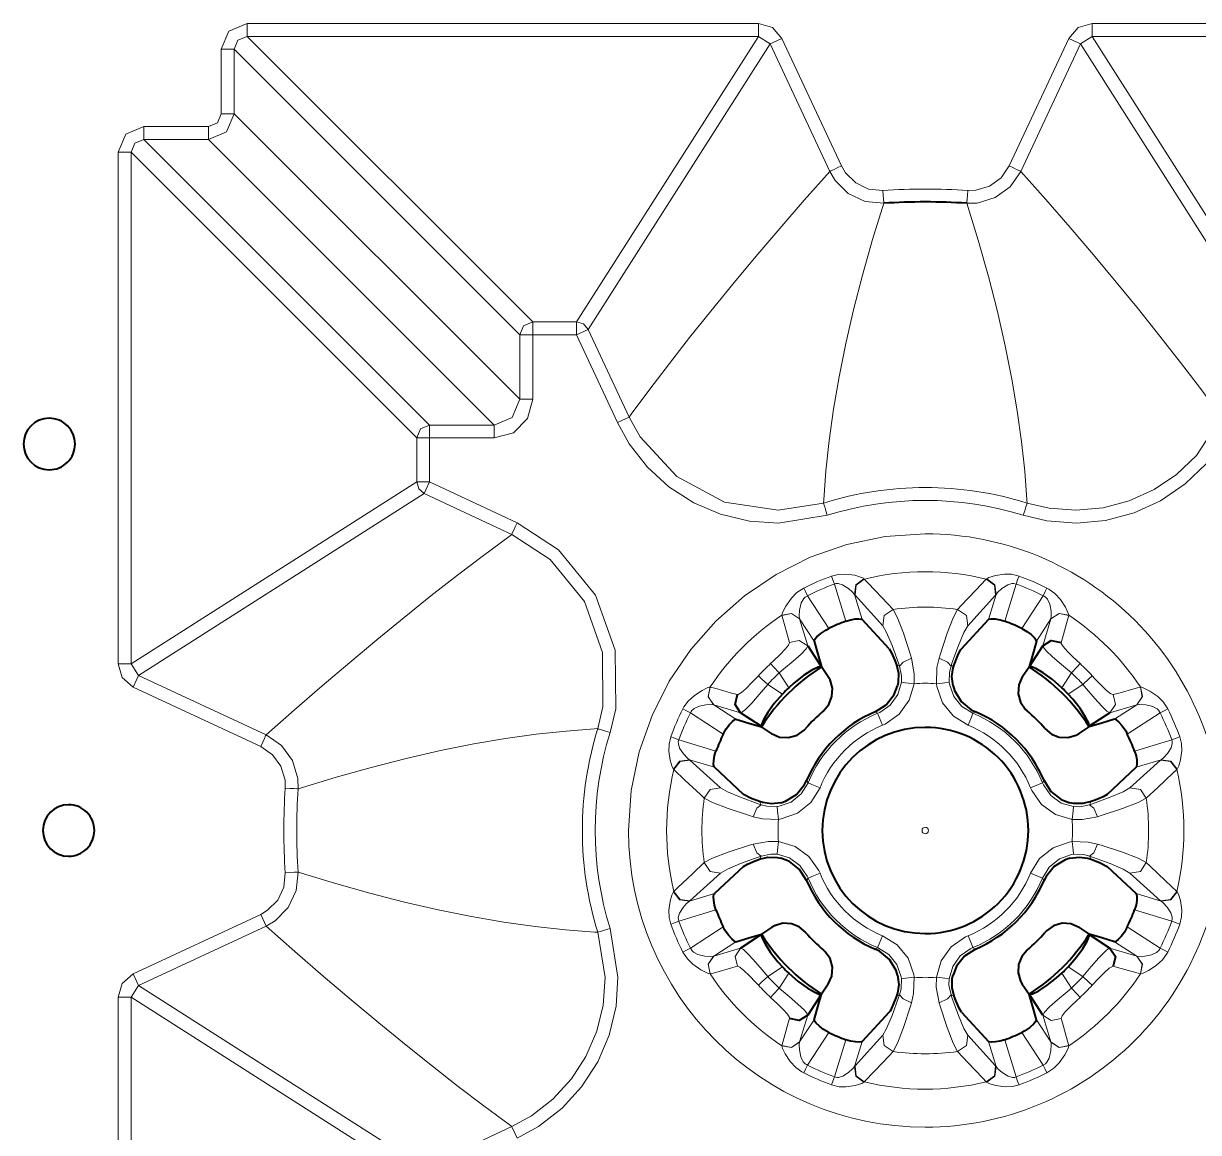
# Model space of a CAD drawing. Header units: millimetres. Extents: x 0 to 2941, y -405 to 1422.
# Drawn here: x 979.1 to 1070.3, y 1179.7 to 1265.8 of the extents above; entities that cross this region are included whole.
import ezdxf

# ---------------------------------------------------------------- set-up
doc = ezdxf.new("R2010")
doc.units = ezdxf.units.MM
doc.layers.add('FINE', color=9, linetype='Continuous')
doc.layers.add('OUTLINE', color=7, linetype='Continuous')

msp = doc.modelspace()

# ---------------------------------------------------------------- linework, layer by layer
at = {"layer": 'FINE', "lineweight": 9}
for p, q in [((1036.125, 1265.835), (996.418, 1265.835)), ((1101.715, 1265.835), (1062.008, 1265.835)), ((1018.59, 1242.665), (996.418, 1264.837)), ((996.418, 1264.837), (1036.125, 1264.837)), ((1022.905, 1242.089), (1037.03, 1264.26)), ((1036.125, 1264.837), (1037.03, 1264.26)), ((1037.03, 1264.26), (1041.648, 1254.357)), ((1042.553, 1254.779), (1037.935, 1264.682)), ((1056.485, 1254.357), (1061.103, 1264.26)), ((1061.103, 1264.26), (1062.008, 1264.837)), ((1062.008, 1264.837), (1101.715, 1264.837)), ((994.422, 1263.838), (994.422, 1258.833)), ((995.42, 1263.838), (1017.592, 1241.667)), ((995.42, 1258.833), (995.42, 1263.838)), ((1017.592, 1236.661), (995.42, 1258.833)), ((993.423, 1257.835), (988.418, 1257.835)), ((1010.59, 1234.665), (988.418, 1256.837)), ((988.418, 1256.837), (993.423, 1256.837)), ((993.423, 1256.837), (1015.595, 1234.665)), ((986.422, 1255.839), (986.422, 1216.131)), ((987.42, 1255.839), (1009.592, 1233.667)), ((987.42, 1216.131), (987.42, 1255.839)), ((1018.59, 1242.665), (1022, 1242.665)), ((1017.592, 1236.661), (1017.592, 1241.667)), ((1018.59, 1241.667), (1018.59, 1236.661)), ((1022.905, 1242.089), (1026.078, 1235.285)), ((1026.078, 1235.285), (1026.235, 1235.5)), ((1010.59, 1234.665), (1015.595, 1234.665)), ((1009.592, 1230.257), (1009.592, 1233.667)), ((1015.595, 1233.667), (1010.59, 1233.667)), ((1016.972, 1226.179), (1010.168, 1229.352)), ((1041.178, 1228.859), (1041.163, 1228.611)), ((1056.97, 1228.611), (1056.955, 1228.859)), ((1016.757, 1226.021), (1016.972, 1226.179)), ((1044.295, 1222.736), (1044.33, 1222.704)), ((1053.803, 1222.704), (1053.838, 1222.736)), ((1056.114, 1222.323), (1055.232, 1219.438)), ((1039.928, 1221.416), (1041.58, 1218.873)), ((1043.573, 1221.501), (1044.165, 1219.566)), ((1043.61, 1221.456), (1043.573, 1221.501)), ((1045.76, 1219.08), (1043.61, 1221.456)), ((1053.969, 1219.566), (1054.56, 1221.501)), ((1040.434, 1217.886), (1039.314, 1219.611)), ((1039.314, 1219.611), (1039.936, 1217.524)), ((1058.819, 1219.611), (1057.699, 1217.886)), ((1058.197, 1217.524), (1058.819, 1219.611)), ((1058.819, 1219.611), (1058.823, 1219.621)), ((987.996, 1215.227), (987.42, 1216.131)), ((997.9, 1210.609), (987.996, 1215.227)), ((1033.385, 1210.678), (1030.841, 1212.329)), ((1032.646, 1212.943), (1034.371, 1211.823)), ((1067.293, 1212.329), (1064.749, 1210.678)), ((1023.647, 1211.094), (1023.397, 1211.079)), ((1065.314, 1209.356), (1068.199, 1210.238)), ((1032.691, 1208.093), (1030.756, 1208.684)), ((1067.377, 1208.684), (1065.442, 1208.093)), ((1068.612, 1207.962), (1068.58, 1207.927)), ((1033.177, 1199.884), (1030.801, 1197.734)), ((1067.332, 1197.734), (1064.956, 1199.884)), ((1029.521, 1198.419), (1029.553, 1198.454)), ((1030.756, 1197.697), (1032.691, 1198.288)), ((1030.801, 1197.734), (1030.756, 1197.697)), ((1065.442, 1198.288), (1067.377, 1197.697)), ((1067.377, 1197.697), (1067.332, 1197.734)), ((1068.58, 1198.454), (1068.612, 1198.419)), ((997.478, 1196.677), (987.575, 1192.059)), ((1068.199, 1196.143), (1065.314, 1197.025)), ((987.996, 1191.154), (997.9, 1195.772)), ((1023.397, 1195.301), (1023.647, 1195.287)), ((1030.841, 1194.051), (1033.385, 1195.703)), ((1063.4, 1194.06), (1065.487, 1193.438)), ((1065.487, 1193.438), (1063.763, 1194.558)), ((1032.371, 1192.054), (1032.359, 1192.052)), ((986.422, 1190.249), (986.422, 1150.542)), ((987.42, 1190.249), (987.996, 1191.154)), ((987.42, 1190.249), (1009.592, 1176.124)), ((987.42, 1150.542), (987.42, 1190.249)), ((1010.168, 1177.029), (987.996, 1191.154)), ((1039.936, 1188.857), (1039.314, 1186.77)), ((1039.314, 1186.77), (1040.434, 1188.494)), ((1042.019, 1184.058), (1042.902, 1186.943)), ((1044.165, 1186.815), (1043.573, 1184.88)), ((1043.61, 1184.925), (1045.76, 1187.301)), ((1052.373, 1187.301), (1054.523, 1184.925)), ((1054.56, 1184.88), (1053.969, 1186.815)), ((1058.205, 1184.964), (1056.553, 1187.508)), ((1037.928, 1186.483), (1037.93, 1186.495)), ((1060.203, 1186.495), (1060.205, 1186.483)), ((1043.573, 1184.88), (1043.61, 1184.925)), ((1054.523, 1184.925), (1054.56, 1184.88)), ((1044.33, 1183.677), (1044.295, 1183.645)), ((1053.838, 1183.645), (1053.803, 1183.677)), ((1016.972, 1180.202), (1016.757, 1180.359)), ((1010.168, 1177.029), (1016.972, 1180.202))]:
    msp.add_line(p, q, dxfattribs=at)
for points in [[(996.418, 1265.835), (995.006, 1265.251), (994.422, 1263.838)], [(996.418, 1264.837), (996.418, 1265.149), (996.418, 1265.835)], [(1036.125, 1264.837), (1036.125, 1265.149), (1036.125, 1265.835)], [(1037.935, 1264.682), (1037.198, 1265.523), (1036.125, 1265.835)], [(1062.008, 1265.835), (1060.935, 1265.523), (1060.198, 1264.682)], [(1062.008, 1264.837), (1062.008, 1265.149), (1062.008, 1265.835)], [(995.42, 1263.838), (995.711, 1264.546), (996.418, 1264.837)], [(1036.125, 1264.837), (1022, 1242.665), (1022.536, 1242.508), (1022.905, 1242.089)], [(1037.03, 1264.26), (1037.313, 1264.392), (1037.935, 1264.682)], [(1060.198, 1264.682), (1055.58, 1254.779), (1054.947, 1253.863), (1054.047, 1253.209), (1052.98, 1252.89), (1052.357, 1252.872)], [(1061.103, 1264.26), (1060.82, 1264.392), (1060.198, 1264.682)], [(1061.103, 1264.26), (1075.228, 1242.089), (1075.597, 1242.508), (1076.133, 1242.665), (1062.008, 1264.837)], [(995.42, 1263.838), (995.108, 1263.838), (994.422, 1263.838)], [(993.423, 1256.837), (994.834, 1257.423), (995.42, 1258.833)], [(994.422, 1258.833), (994.129, 1258.128), (993.423, 1257.835)], [(995.42, 1258.833), (995.108, 1258.833), (994.422, 1258.833)], [(988.418, 1257.835), (987.006, 1257.251), (986.422, 1255.839)], [(988.418, 1256.837), (988.418, 1257.149), (988.418, 1257.835)], [(993.423, 1256.837), (993.423, 1257.149), (993.423, 1257.835)], [(987.42, 1255.839), (987.711, 1256.546), (988.418, 1256.837)], [(987.42, 1255.839), (987.108, 1255.839), (986.422, 1255.839)], [(1041.648, 1254.357), (1039.676, 1252.124), (1037.766, 1249.923), (1035.917, 1247.751), (1034.131, 1245.61), (1032.407, 1243.499), (1030.774, 1241.455), (1029.201, 1239.441), (1027.689, 1237.455), (1026.235, 1235.5)], [(1041.648, 1254.357), (1041.732, 1254.395), (1041.931, 1254.488), (1042.218, 1254.623), (1042.553, 1254.779)], [(1041.648, 1254.357), (1042.059, 1253.657), (1043.091, 1252.642), (1044.402, 1252.025), (1045.842, 1251.876)], [(1045.776, 1252.872), (1044.669, 1252.986), (1043.662, 1253.46), (1042.869, 1254.241), (1042.553, 1254.779)], [(1052.291, 1251.876), (1053.102, 1251.899), (1054.489, 1252.315), (1055.661, 1253.166), (1056.485, 1254.357)], [(1056.485, 1254.357), (1056.402, 1254.395), (1056.202, 1254.488), (1055.915, 1254.623), (1055.58, 1254.779)], [(1071.898, 1235.5), (1070.418, 1237.491), (1068.875, 1239.513), (1067.271, 1241.566), (1065.605, 1243.648), (1063.876, 1245.761), (1062.118, 1247.866), (1060.3, 1250.001), (1058.423, 1252.164), (1056.485, 1254.357)], [(1045.842, 1251.876), (1045.836, 1251.968), (1045.822, 1252.187), (1045.801, 1252.504), (1045.776, 1252.872)], [(1052.291, 1251.876), (1052.297, 1251.968), (1052.311, 1252.187), (1052.332, 1252.504), (1052.357, 1252.872)], [(1041.178, 1228.859), (1041.351, 1231.121), (1041.608, 1233.469), (1041.951, 1235.901), (1042.382, 1238.413), (1042.902, 1241.003), (1043.503, 1243.619), (1044.193, 1246.305), (1044.973, 1249.058), (1045.842, 1251.876)], [(1052.291, 1251.876), (1053.176, 1249.007), (1053.967, 1246.206), (1054.665, 1243.474), (1055.271, 1240.815), (1055.785, 1238.231), (1056.203, 1235.768), (1056.536, 1233.384), (1056.786, 1231.08), (1056.955, 1228.859)], [(1017.592, 1241.667), (1017.886, 1242.371), (1018.59, 1242.665)], [(1018.59, 1241.667), (1018.59, 1242.353), (1018.59, 1242.665)], [(1022, 1241.667), (1022, 1242.353), (1022, 1242.665)], [(1018.59, 1241.667), (1017.904, 1241.667), (1017.592, 1241.667)], [(1022, 1241.667), (1022.623, 1241.957), (1022.905, 1242.089)], [(1018.59, 1236.661), (1018.189, 1235.164), (1017.094, 1234.068), (1015.595, 1233.667)], [(1015.595, 1234.665), (1017.009, 1235.248), (1017.592, 1236.661)], [(1018.59, 1236.661), (1017.904, 1236.661), (1017.592, 1236.661)], [(1025.173, 1234.862), (1025.508, 1235.019), (1025.795, 1235.153), (1025.995, 1235.246), (1026.078, 1235.285)], [(1026.078, 1235.285), (1026.925, 1233.756), (1029.776, 1230.66), (1033.492, 1228.682), (1037.655, 1228.047), (1041.163, 1228.61)], [(1056.97, 1228.61), (1058.671, 1228.209), (1060.746, 1228.045), (1062.88, 1228.236), (1064.892, 1228.768), (1066.842, 1229.656), (1068.566, 1230.825), (1070.113, 1232.31), (1072.055, 1235.284)], [(1009.592, 1233.667), (1009.886, 1234.372), (1010.59, 1234.665)], [(1010.59, 1233.667), (1010.59, 1234.353), (1010.59, 1234.665)], [(1015.595, 1233.667), (1015.595, 1234.353), (1015.595, 1234.665)], [(1009.592, 1233.667), (1009.904, 1233.667), (1010.59, 1233.667)], [(1010.59, 1233.667), (1010.59, 1230.257), (1017.394, 1227.084)], [(987.996, 1215.227), (1010.168, 1229.352), (1009.749, 1229.72), (1009.592, 1230.257), (987.42, 1216.131)], [(1009.592, 1230.257), (1009.904, 1230.257), (1010.59, 1230.257)], [(1010.168, 1229.352), (1010.3, 1229.635), (1010.59, 1230.257)], [(1041.46, 1227.657), (1041.35, 1228.01), (1041.256, 1228.313), (1041.19, 1228.523), (1041.163, 1228.611)], [(1056.674, 1227.657), (1056.783, 1228.01), (1056.877, 1228.313), (1056.943, 1228.523), (1056.97, 1228.611)], [(1016.972, 1226.179), (1017.011, 1226.262), (1017.104, 1226.462), (1017.238, 1226.749), (1017.394, 1227.084)], [(1017.394, 1227.084), (1020.606, 1224.987), (1023.47, 1221.456), (1025.003, 1217.177), (1025.033, 1212.634), (1024.6, 1210.797)], [(1016.757, 1226.021), (1014.766, 1224.541), (1012.744, 1222.999), (1010.691, 1221.395), (1008.609, 1219.729), (1006.495, 1218), (1004.39, 1216.242), (1002.256, 1214.424), (1000.093, 1212.546), (997.9, 1210.609)], [(1023.647, 1211.094), (1024.048, 1212.795), (1024.02, 1217.003), (1022.601, 1220.966), (1019.948, 1224.237), (1016.972, 1226.179)], [(1041.791, 1222.943), (1042.308, 1223.074), (1042.868, 1223.1), (1043.592, 1223.001), (1044.049, 1222.866), (1044.262, 1222.764), (1044.295, 1222.736)], [(1053.838, 1222.736), (1054.003, 1222.834), (1054.512, 1222.994), (1055.225, 1223.098), (1055.766, 1223.081), (1056.342, 1222.943)], [(1042.019, 1222.323), (1041.897, 1222.654), (1041.791, 1222.943)], [(1043.573, 1221.501), (1043.4, 1221.718), (1043.098, 1221.985), (1042.641, 1222.27), (1042.307, 1222.364), (1042.121, 1222.354), (1042.019, 1222.323)], [(1043.573, 1221.501), (1043.674, 1222.262), (1044.295, 1222.736)], [(1043.61, 1221.456), (1043.706, 1222.228), (1044.33, 1222.704)], [(1051.562, 1220.346), (1051.848, 1220.651), (1052.98, 1221.845), (1053.803, 1222.704)], [(1053.803, 1222.704), (1054.427, 1222.228), (1054.523, 1221.456)], [(1054.56, 1221.501), (1054.459, 1222.262), (1053.838, 1222.736)], [(1056.114, 1222.323), (1055.935, 1222.365), (1055.792, 1222.361), (1055.467, 1222.258), (1055.016, 1221.97), (1054.679, 1221.659), (1054.56, 1221.501)], [(1056.114, 1222.323), (1056.236, 1222.654), (1056.342, 1222.943)], [(1037.928, 1219.898), (1037.987, 1220.106), (1038.24, 1220.608), (1038.678, 1221.235), (1039.092, 1221.653), (1039.631, 1222.007)], [(1039.928, 1221.416), (1039.734, 1221.298), (1039.627, 1221.188), (1039.444, 1220.854), (1039.313, 1220.301), (1039.285, 1219.83), (1039.305, 1219.638), (1039.31, 1219.621), (1039.314, 1219.611)], [(1039.928, 1221.416), (1039.769, 1221.732), (1039.631, 1222.007)], [(1054.56, 1221.501), (1054.523, 1221.456), (1052.373, 1219.08)], [(1058.205, 1221.416), (1058.364, 1221.732), (1058.502, 1222.007)], [(1058.823, 1219.621), (1058.848, 1219.838), (1058.83, 1220.222), (1058.724, 1220.752), (1058.541, 1221.142), (1058.379, 1221.315), (1058.3, 1221.369), (1058.205, 1221.416)], [(1058.502, 1222.007), (1058.661, 1221.921), (1059.112, 1221.592), (1059.552, 1221.115), (1059.942, 1220.522), (1060.143, 1220.114), (1060.204, 1219.92), (1060.205, 1219.898)], [(1037.058, 1216.147), (1037.287, 1216.36), (1037.792, 1216.844), (1038.2, 1217.265), (1038.456, 1217.584), (1038.522, 1217.778), (1038.422, 1218.133), (1038.026, 1219.546), (1037.93, 1219.886), (1037.928, 1219.898)], [(1039.31, 1219.621), (1038.679, 1220.041), (1037.928, 1219.898)], [(1039.314, 1219.611), (1038.683, 1220.032), (1037.93, 1219.886)], [(1045.76, 1219.08), (1045.881, 1219.89), (1046.571, 1220.346)], [(1046.571, 1220.346), (1046.906, 1219.707), (1047.372, 1218.497), (1047.915, 1216.835), (1047.998, 1216.563)], [(1049.931, 1214.585), (1049.972, 1215.834), (1050.136, 1216.563), (1050.218, 1216.835), (1050.762, 1218.497), (1051.227, 1219.707), (1051.562, 1220.346)], [(1051.562, 1220.346), (1052.252, 1219.89), (1052.373, 1219.08)], [(1058.819, 1219.611), (1059.45, 1220.032), (1060.203, 1219.886)], [(1058.823, 1219.621), (1059.454, 1220.041), (1060.205, 1219.898)], [(1060.205, 1219.898), (1060.203, 1219.886), (1060.104, 1219.535), (1059.708, 1218.122), (1059.611, 1217.778), (1059.615, 1217.712), (1059.765, 1217.462), (1060.092, 1217.095), (1060.548, 1216.643), (1061.075, 1216.147)], [(1047.072, 1215.942), (1046.994, 1216.168), (1046.492, 1217.547), (1046.066, 1218.552), (1045.76, 1219.08)], [(1052.373, 1219.08), (1052.067, 1218.552), (1051.641, 1217.547), (1051.139, 1216.168), (1051.062, 1215.942)], [(1039.936, 1217.524), (1039.287, 1217.948), (1038.522, 1217.778)], [(1039.936, 1217.524), (1039.814, 1217.294), (1039.422, 1216.888), (1038.813, 1216.341), (1038.065, 1215.705), (1037.727, 1215.424)], [(1060.406, 1215.424), (1059.627, 1216.077), (1058.949, 1216.668), (1058.456, 1217.14), (1058.214, 1217.449), (1058.197, 1217.524)], [(987.42, 1216.131), (987.108, 1216.131), (986.422, 1216.131)], [(986.422, 1216.131), (986.734, 1215.059), (987.575, 1214.322)], [(1037.727, 1215.424), (1037.29, 1215.896), (1037.058, 1216.147)], [(1045.369, 1212.285), (1045.527, 1212.354), (1046.349, 1212.928), (1046.934, 1213.74), (1047.215, 1214.701), (1047.227, 1215.186), (1047.072, 1215.942)], [(1046.827, 1216.057), (1046.879, 1216.033), (1047.072, 1215.942)], [(1047.998, 1216.563), (1047.336, 1216.26), (1047.072, 1215.942)], [(1047.998, 1216.563), (1048.212, 1215.359), (1048.202, 1214.585)], [(1050.136, 1216.563), (1050.798, 1216.26), (1051.062, 1215.942)], [(1051.062, 1215.942), (1050.942, 1215.484), (1050.918, 1214.701), (1050.941, 1214.539), (1051.275, 1213.595), (1051.907, 1212.813), (1052.764, 1212.285)], [(1051.062, 1215.942), (1051.255, 1216.033), (1051.306, 1216.057)], [(1060.406, 1215.424), (1060.843, 1215.896), (1061.075, 1216.147)], [(987.996, 1215.227), (987.865, 1214.944), (987.575, 1214.322)], [(1036.833, 1214.53), (1036.361, 1214.967), (1036.111, 1215.199)], [(1061.3, 1214.53), (1061.772, 1214.967), (1062.023, 1215.199)], [(1062.023, 1215.199), (1062.236, 1214.97), (1062.72, 1214.465), (1063.141, 1214.056), (1063.46, 1213.801), (1063.654, 1213.735)], [(987.575, 1214.322), (997.478, 1209.704), (998.394, 1209.071), (999.048, 1208.171), (999.367, 1207.104), (999.385, 1206.481)], [(1030.249, 1212.626), (1030.336, 1212.785), (1030.666, 1213.236), (1031.142, 1213.675), (1031.735, 1214.066), (1032.143, 1214.266), (1032.337, 1214.328), (1032.359, 1214.329)], [(1032.359, 1214.329), (1032.216, 1213.578), (1032.636, 1212.947)], [(1032.646, 1212.943), (1032.225, 1213.574), (1032.371, 1214.327)], [(1036.833, 1214.53), (1036.18, 1213.751), (1035.589, 1213.073), (1035.117, 1212.58), (1034.808, 1212.338), (1034.733, 1212.321)], [(1048.202, 1214.585), (1047.826, 1213.304), (1047.048, 1212.221), (1045.955, 1211.455), (1045.744, 1211.362)], [(1048.202, 1214.585), (1047.54, 1214.663), (1047.215, 1214.701)], [(1049.931, 1214.585), (1050.593, 1214.663), (1050.918, 1214.701)], [(1063.4, 1212.321), (1063.17, 1212.443), (1062.764, 1212.834), (1062.217, 1213.444), (1061.581, 1214.192), (1061.3, 1214.53)], [(1063.654, 1213.735), (1064.009, 1213.835), (1065.422, 1214.231), (1065.762, 1214.327), (1065.774, 1214.329)], [(1065.487, 1212.943), (1065.908, 1213.574), (1065.762, 1214.327)], [(1065.498, 1212.947), (1065.917, 1213.578), (1065.774, 1214.329)], [(1065.774, 1214.329), (1065.982, 1214.27), (1066.484, 1214.017), (1067.111, 1213.579), (1067.529, 1213.165), (1067.884, 1212.626)], [(1063.4, 1212.321), (1063.824, 1212.97), (1063.654, 1213.735)], [(1030.249, 1212.626), (1030.525, 1212.488), (1030.841, 1212.329)], [(1034.733, 1212.321), (1032.646, 1212.943), (1032.636, 1212.947), (1032.419, 1212.972), (1032.035, 1212.953), (1031.505, 1212.848), (1031.115, 1212.664), (1030.942, 1212.502), (1030.888, 1212.423), (1030.841, 1212.329)], [(1045.369, 1212.285), (1045.345, 1212.3), (1045.182, 1212.405)], [(1045.744, 1211.362), (1045.49, 1211.988), (1045.369, 1212.285)], [(1052.389, 1211.362), (1052.643, 1211.988), (1052.764, 1212.285)], [(1052.952, 1212.405), (1052.788, 1212.3), (1052.764, 1212.285)], [(1063.763, 1211.823), (1065.487, 1212.943), (1063.4, 1212.321)], [(1067.293, 1212.329), (1067.174, 1212.523), (1067.064, 1212.63), (1066.73, 1212.813), (1066.177, 1212.944), (1065.706, 1212.972), (1065.514, 1212.952), (1065.498, 1212.947), (1065.487, 1212.943)], [(1067.293, 1212.329), (1067.609, 1212.488), (1067.884, 1212.626)], [(997.9, 1210.609), (997.861, 1210.526), (997.768, 1210.326), (997.634, 1210.038), (997.478, 1209.704)], [(1000.381, 1206.415), (1000.358, 1207.226), (999.942, 1208.613), (999.091, 1209.785), (997.9, 1210.609)], [(1000.381, 1206.415), (1003.249, 1207.299), (1006.051, 1208.091), (1008.783, 1208.789), (1011.442, 1209.395), (1014.026, 1209.909), (1016.489, 1210.327), (1018.873, 1210.66), (1021.177, 1210.909), (1023.397, 1211.079)], [(1023.647, 1211.094), (1023.734, 1211.067), (1023.944, 1211.001), (1024.247, 1210.907), (1024.6, 1210.797)], [(1029.553, 1207.927), (1029.521, 1207.962), (1029.424, 1208.127), (1029.263, 1208.636), (1029.159, 1209.349), (1029.176, 1209.889), (1029.314, 1210.466)], [(1029.314, 1210.466), (1029.603, 1210.36), (1029.934, 1210.238)], [(1068.819, 1210.466), (1068.531, 1210.36), (1068.199, 1210.238)], [(1068.819, 1210.466), (1068.95, 1209.949), (1068.976, 1209.389), (1068.877, 1208.665), (1068.742, 1208.208), (1068.64, 1207.996), (1068.612, 1207.962)], [(1029.934, 1210.238), (1029.892, 1210.059), (1029.897, 1209.915), (1029.999, 1209.591), (1030.287, 1209.139), (1030.598, 1208.802), (1030.756, 1208.684)], [(1067.377, 1208.684), (1067.594, 1208.857), (1067.861, 1209.159), (1068.146, 1209.616), (1068.241, 1209.95), (1068.231, 1210.136), (1068.199, 1210.238)], [(1029.521, 1207.962), (1029.995, 1208.583), (1030.756, 1208.684)], [(1029.553, 1207.927), (1030.029, 1208.551), (1030.801, 1208.647)], [(1030.756, 1208.684), (1030.801, 1208.647), (1033.177, 1206.497)], [(1064.956, 1206.497), (1067.332, 1208.647), (1067.377, 1208.684)], [(1068.58, 1207.927), (1068.104, 1208.551), (1067.332, 1208.647)], [(1068.612, 1207.962), (1068.138, 1208.583), (1067.377, 1208.684)], [(1031.911, 1205.686), (1031.606, 1205.972), (1030.411, 1207.104), (1029.553, 1207.927)], [(1068.58, 1207.927), (1068.291, 1207.649), (1067.114, 1206.526), (1066.222, 1205.686)], [(1036.315, 1205.185), (1036.773, 1205.065), (1037.556, 1205.042), (1037.718, 1205.065), (1038.662, 1205.399), (1039.444, 1206.031), (1039.972, 1206.888)], [(1039.852, 1207.075), (1039.957, 1206.912), (1039.972, 1206.888)], [(1040.895, 1206.512), (1040.269, 1206.767), (1039.972, 1206.888)], [(1057.238, 1206.512), (1057.864, 1206.767), (1058.161, 1206.888)], [(1058.161, 1206.888), (1058.176, 1206.912), (1058.281, 1207.075)], [(1058.161, 1206.888), (1058.23, 1206.73), (1058.804, 1205.908), (1059.616, 1205.323), (1060.577, 1205.042), (1061.062, 1205.03), (1061.818, 1205.185)], [(1000.381, 1206.415), (1000.289, 1206.421), (1000.07, 1206.436), (999.753, 1206.456), (999.385, 1206.481)], [(1031.911, 1205.686), (1032.367, 1206.376), (1033.177, 1206.497)], [(1033.177, 1206.497), (1033.705, 1206.191), (1034.71, 1205.765), (1036.089, 1205.263), (1036.315, 1205.185)], [(1060.461, 1204.055), (1059.181, 1204.431), (1058.097, 1205.209), (1057.331, 1206.302), (1057.238, 1206.512)], [(1061.933, 1205.43), (1061.909, 1205.379), (1061.818, 1205.185), (1062.044, 1205.263), (1063.423, 1205.765), (1064.428, 1206.191), (1064.956, 1206.497)], [(1066.222, 1205.686), (1065.767, 1206.376), (1064.956, 1206.497)], [(1037.672, 1204.055), (1036.423, 1204.095), (1035.694, 1204.259), (1035.422, 1204.342), (1033.76, 1204.885), (1032.55, 1205.351), (1031.911, 1205.686)], [(1035.694, 1204.259), (1035.997, 1204.921), (1036.315, 1205.185)], [(1036.315, 1205.185), (1036.224, 1205.379), (1036.2, 1205.43)], [(1037.672, 1204.055), (1037.594, 1204.717), (1037.556, 1205.042)], [(1060.461, 1204.055), (1060.539, 1204.717), (1060.577, 1205.042)], [(1062.439, 1204.259), (1062.137, 1204.921), (1061.818, 1205.185)], [(1066.222, 1205.686), (1065.583, 1205.351), (1064.373, 1204.885), (1062.711, 1204.342), (1062.439, 1204.259)], [(1062.439, 1204.259), (1061.235, 1204.045), (1060.461, 1204.055)], [(1031.911, 1200.695), (1032.55, 1201.03), (1033.76, 1201.495), (1035.422, 1202.039), (1035.694, 1202.122), (1036.898, 1202.336), (1037.672, 1202.326)], [(1035.694, 1202.122), (1035.997, 1201.459), (1036.315, 1201.195)], [(1037.672, 1202.326), (1037.594, 1201.664), (1037.556, 1201.339)], [(1037.672, 1202.326), (1038.953, 1201.95), (1040.036, 1201.171), (1040.802, 1200.078), (1040.895, 1199.868)], [(1060.461, 1202.326), (1061.71, 1202.285), (1062.439, 1202.122), (1062.711, 1202.039), (1064.373, 1201.495), (1065.583, 1201.03), (1066.222, 1200.695)], [(1060.461, 1202.326), (1060.539, 1201.664), (1060.577, 1201.339)], [(1062.439, 1202.122), (1062.137, 1201.459), (1061.818, 1201.195)], [(1036.315, 1201.195), (1036.089, 1201.118), (1034.71, 1200.616), (1033.705, 1200.19), (1033.177, 1199.884)], [(1036.2, 1200.951), (1036.224, 1201.002), (1036.315, 1201.195)], [(1037.556, 1201.339), (1037.071, 1201.351), (1036.315, 1201.195)], [(1039.972, 1199.493), (1039.903, 1199.651), (1039.329, 1200.473), (1038.517, 1201.057), (1037.556, 1201.339)], [(1061.818, 1201.195), (1061.36, 1201.315), (1060.577, 1201.339), (1060.416, 1201.316), (1059.471, 1200.982), (1058.689, 1200.35), (1058.161, 1199.493)], [(1064.956, 1199.884), (1064.428, 1200.19), (1063.423, 1200.616), (1062.044, 1201.118), (1061.818, 1201.195), (1061.909, 1201.002), (1061.933, 1200.951)], [(1029.553, 1198.454), (1029.842, 1198.732), (1031.019, 1199.855), (1031.911, 1200.695)], [(1031.911, 1200.695), (1032.367, 1200.005), (1033.177, 1199.884)], [(1066.222, 1200.695), (1065.767, 1200.005), (1064.956, 1199.884)], [(1066.222, 1200.695), (1066.527, 1200.408), (1067.722, 1199.277), (1068.58, 1198.454)], [(999.385, 1199.9), (999.271, 1198.793), (998.797, 1197.786), (998.016, 1196.993), (997.478, 1196.677)], [(997.9, 1195.772), (998.6, 1196.183), (999.615, 1197.215), (1000.232, 1198.526), (1000.381, 1199.966)], [(1000.381, 1199.966), (1000.289, 1199.96), (1000.07, 1199.945), (999.753, 1199.925), (999.385, 1199.9)], [(1023.397, 1195.301), (1021.136, 1195.475), (1018.788, 1195.732), (1016.356, 1196.075), (1013.844, 1196.505), (1011.254, 1197.026), (1008.638, 1197.627), (1005.952, 1198.317), (1003.199, 1199.096), (1000.381, 1199.966)], [(1039.972, 1199.493), (1039.957, 1199.469), (1039.852, 1199.305)], [(1040.895, 1199.868), (1040.269, 1199.614), (1039.972, 1199.493)], [(1057.238, 1199.868), (1057.864, 1199.614), (1058.161, 1199.493)], [(1058.281, 1199.305), (1058.176, 1199.469), (1058.161, 1199.493)], [(1029.314, 1195.915), (1029.184, 1196.432), (1029.157, 1196.992), (1029.256, 1197.715), (1029.391, 1198.173), (1029.493, 1198.385), (1029.521, 1198.419)], [(1029.521, 1198.419), (1029.995, 1197.798), (1030.756, 1197.697)], [(1029.553, 1198.454), (1030.029, 1197.83), (1030.801, 1197.734)], [(1030.756, 1197.697), (1030.54, 1197.523), (1030.272, 1197.222), (1029.987, 1196.765), (1029.893, 1196.431), (1029.903, 1196.245), (1029.934, 1196.143)], [(1068.58, 1198.454), (1068.104, 1197.83), (1067.332, 1197.734)], [(1068.612, 1198.419), (1068.138, 1197.798), (1067.377, 1197.697)], [(1068.199, 1196.143), (1068.241, 1196.322), (1068.237, 1196.465), (1068.134, 1196.79), (1067.846, 1197.241), (1067.535, 1197.578), (1067.377, 1197.697)], [(1068.612, 1198.419), (1068.71, 1198.254), (1068.87, 1197.745), (1068.974, 1197.032), (1068.958, 1196.491), (1068.819, 1195.915)], [(997.9, 1195.772), (997.861, 1195.855), (997.768, 1196.055), (997.634, 1196.342), (997.478, 1196.677)], [(997.9, 1195.772), (1000.132, 1193.8), (1002.334, 1191.89), (1004.506, 1190.041), (1006.647, 1188.255), (1008.758, 1186.531), (1010.802, 1184.898), (1012.816, 1183.325), (1014.802, 1181.812), (1016.757, 1180.359)], [(1029.314, 1195.915), (1029.603, 1196.021), (1029.934, 1196.143)], [(1068.819, 1195.915), (1068.531, 1196.021), (1068.199, 1196.143)], [(1016.972, 1180.202), (1018.501, 1181.049), (1020.147, 1182.323), (1021.597, 1183.9), (1022.729, 1185.647), (1023.575, 1187.616), (1024.064, 1189.64), (1024.211, 1191.779), (1023.647, 1195.287)], [(1024.6, 1195.583), (1025.208, 1191.796), (1025.06, 1189.552), (1024.522, 1187.301), (1023.639, 1185.234), (1022.386, 1183.29), (1020.87, 1181.632), (1019.044, 1180.211), (1017.394, 1179.297)], [(1023.647, 1195.287), (1023.734, 1195.314), (1023.944, 1195.38), (1024.247, 1195.474), (1024.6, 1195.583)], [(1045.744, 1195.019), (1045.49, 1194.393), (1045.369, 1194.096)], [(1049.931, 1191.796), (1050.307, 1193.077), (1051.085, 1194.16), (1052.179, 1194.926), (1052.389, 1195.019)], [(1052.389, 1195.019), (1052.643, 1194.393), (1052.764, 1194.096)], [(1030.841, 1194.051), (1030.525, 1193.893), (1030.249, 1193.755)], [(1030.841, 1194.051), (1030.959, 1193.858), (1031.069, 1193.751), (1031.403, 1193.567), (1031.956, 1193.437), (1032.427, 1193.409), (1032.619, 1193.429), (1032.636, 1193.434), (1032.646, 1193.438)], [(1034.371, 1194.558), (1032.646, 1193.438), (1034.733, 1194.06)], [(1034.733, 1194.06), (1034.309, 1193.411), (1034.479, 1192.646)], [(1034.733, 1194.06), (1034.963, 1193.938), (1035.369, 1193.546), (1035.916, 1192.937), (1036.552, 1192.189), (1036.833, 1191.851)], [(1045.182, 1193.976), (1045.345, 1194.08), (1045.369, 1194.096)], [(1047.072, 1190.439), (1047.191, 1190.897), (1047.215, 1191.68), (1047.192, 1191.841), (1046.858, 1192.786), (1046.226, 1193.568), (1045.369, 1194.096)], [(1052.764, 1194.096), (1052.606, 1194.027), (1051.784, 1193.453), (1051.199, 1192.641), (1050.918, 1191.68), (1050.906, 1191.194), (1051.062, 1190.439)], [(1052.764, 1194.096), (1052.788, 1194.08), (1052.952, 1193.976)], [(1061.3, 1191.851), (1061.953, 1192.63), (1062.544, 1193.308), (1063.016, 1193.801), (1063.325, 1194.043), (1063.4, 1194.06)], [(1065.487, 1193.438), (1065.498, 1193.434), (1065.714, 1193.409), (1066.098, 1193.427), (1066.628, 1193.533), (1067.018, 1193.716), (1067.191, 1193.879), (1067.245, 1193.957), (1067.293, 1194.051)], [(1067.884, 1193.755), (1067.609, 1193.893), (1067.293, 1194.051)], [(1032.359, 1192.052), (1032.151, 1192.111), (1031.649, 1192.364), (1031.022, 1192.802), (1030.604, 1193.216), (1030.249, 1193.755)], [(1032.636, 1193.434), (1032.216, 1192.802), (1032.359, 1192.052)], [(1032.646, 1193.438), (1032.225, 1192.806), (1032.371, 1192.054)], [(1065.487, 1193.438), (1065.908, 1192.806), (1065.762, 1192.054)], [(1065.774, 1192.052), (1065.917, 1192.802), (1065.498, 1193.434)], [(1067.884, 1193.755), (1067.798, 1193.596), (1067.468, 1193.145), (1066.991, 1192.705), (1066.398, 1192.315), (1065.99, 1192.114), (1065.796, 1192.053), (1065.774, 1192.052)], [(1034.479, 1192.646), (1034.124, 1192.546), (1032.712, 1192.15), (1032.371, 1192.054)], [(1036.111, 1191.182), (1035.897, 1191.41), (1035.413, 1191.916), (1034.992, 1192.324), (1034.673, 1192.579), (1034.479, 1192.646)], [(1063.654, 1192.646), (1063.588, 1192.642), (1063.338, 1192.492), (1062.971, 1192.165), (1062.519, 1191.708), (1062.023, 1191.182)], [(1065.762, 1192.054), (1065.411, 1192.153), (1063.998, 1192.549), (1063.654, 1192.646)], [(987.575, 1192.059), (986.734, 1191.322), (986.422, 1190.249)], [(987.996, 1191.154), (987.865, 1191.437), (987.575, 1192.059)], [(1036.833, 1191.851), (1036.361, 1191.414), (1036.111, 1191.182)], [(1048.202, 1191.796), (1047.54, 1191.718), (1047.215, 1191.68)], [(1048.202, 1191.796), (1048.161, 1190.547), (1047.998, 1189.818)], [(1051.562, 1186.035), (1051.227, 1186.674), (1050.762, 1187.884), (1050.218, 1189.546), (1050.136, 1189.818), (1049.921, 1191.022), (1049.931, 1191.796)], [(1049.931, 1191.796), (1050.593, 1191.718), (1050.918, 1191.68)], [(1061.3, 1191.851), (1061.772, 1191.414), (1062.023, 1191.182)], [(987.42, 1190.249), (987.108, 1190.249), (986.422, 1190.249)], [(1037.727, 1190.957), (1037.29, 1190.485), (1037.058, 1190.234)], [(1037.727, 1190.957), (1038.506, 1190.304), (1039.184, 1189.713), (1039.677, 1189.241), (1039.919, 1188.932), (1039.936, 1188.857)], [(1045.76, 1187.301), (1046.066, 1187.829), (1046.492, 1188.834), (1046.994, 1190.213), (1047.072, 1190.439)], [(1047.072, 1190.439), (1046.879, 1190.348), (1046.827, 1190.324)], [(1047.998, 1189.818), (1047.336, 1190.12), (1047.072, 1190.439)], [(1050.136, 1189.818), (1050.798, 1190.12), (1051.062, 1190.439)], [(1051.306, 1190.324), (1051.255, 1190.348), (1051.062, 1190.439), (1051.139, 1190.213), (1051.641, 1188.834), (1052.067, 1187.829), (1052.373, 1187.301)], [(1058.197, 1188.857), (1058.319, 1189.087), (1058.711, 1189.493), (1059.32, 1190.04), (1060.068, 1190.676), (1060.406, 1190.957)], [(1060.406, 1190.957), (1060.843, 1190.485), (1061.075, 1190.234)], [(1038.522, 1188.603), (1038.518, 1188.669), (1038.368, 1188.919), (1038.041, 1189.286), (1037.585, 1189.738), (1037.058, 1190.234)], [(1047.998, 1189.818), (1047.915, 1189.546), (1047.372, 1187.884), (1046.906, 1186.674), (1046.571, 1186.035)], [(1061.075, 1190.234), (1060.847, 1190.021), (1060.341, 1189.537), (1059.933, 1189.116), (1059.678, 1188.797), (1059.611, 1188.603)], [(1037.93, 1186.495), (1038.029, 1186.846), (1038.425, 1188.259), (1038.522, 1188.603)], [(1057.699, 1188.494), (1058.819, 1186.77), (1058.197, 1188.857)], [(1058.197, 1188.857), (1058.846, 1188.433), (1059.611, 1188.603)], [(1059.611, 1188.603), (1059.711, 1188.248), (1060.107, 1186.835), (1060.203, 1186.495)], [(1039.31, 1186.759), (1038.679, 1186.34), (1037.928, 1186.483)], [(1039.314, 1186.77), (1038.683, 1186.349), (1037.93, 1186.495)], [(1039.314, 1186.77), (1039.31, 1186.759), (1039.285, 1186.543), (1039.304, 1186.159), (1039.409, 1185.629), (1039.593, 1185.239), (1039.754, 1185.066), (1039.833, 1185.012), (1039.928, 1184.964)], [(1046.571, 1186.035), (1045.881, 1186.491), (1045.76, 1187.301)], [(1052.373, 1187.301), (1052.252, 1186.491), (1051.562, 1186.035)], [(1058.205, 1184.964), (1058.399, 1185.083), (1058.506, 1185.193), (1058.689, 1185.527), (1058.82, 1186.08), (1058.848, 1186.55), (1058.828, 1186.743), (1058.823, 1186.759), (1058.819, 1186.77)], [(1058.819, 1186.77), (1059.45, 1186.349), (1060.203, 1186.495)], [(1058.823, 1186.759), (1059.454, 1186.34), (1060.205, 1186.483)], [(1039.631, 1184.373), (1039.473, 1184.459), (1039.021, 1184.79), (1038.581, 1185.266), (1038.191, 1185.859), (1037.991, 1186.267), (1037.929, 1186.461), (1037.928, 1186.483)], [(1046.571, 1186.035), (1046.285, 1185.73), (1045.153, 1184.535), (1044.33, 1183.677)], [(1053.803, 1183.677), (1053.525, 1183.966), (1052.402, 1185.142), (1051.562, 1186.035)], [(1060.205, 1186.483), (1060.146, 1186.275), (1059.893, 1185.773), (1059.456, 1185.146), (1059.041, 1184.728), (1058.502, 1184.373)], [(1039.928, 1184.964), (1039.769, 1184.648), (1039.631, 1184.373)], [(1042.019, 1184.058), (1042.198, 1184.015), (1042.341, 1184.02), (1042.666, 1184.123), (1043.117, 1184.411), (1043.454, 1184.722), (1043.573, 1184.88)], [(1043.573, 1184.88), (1043.674, 1184.119), (1044.295, 1183.645)], [(1044.33, 1183.677), (1043.706, 1184.153), (1043.61, 1184.925)], [(1054.523, 1184.925), (1054.427, 1184.153), (1053.803, 1183.677)], [(1054.56, 1184.88), (1054.459, 1184.119), (1053.838, 1183.645)], [(1054.56, 1184.88), (1054.734, 1184.663), (1055.035, 1184.396), (1055.492, 1184.111), (1055.826, 1184.016), (1056.012, 1184.026), (1056.114, 1184.058)], [(1058.205, 1184.964), (1058.364, 1184.648), (1058.502, 1184.373)], [(1042.019, 1184.058), (1041.897, 1183.726), (1041.791, 1183.437)], [(1056.114, 1184.058), (1056.236, 1183.726), (1056.342, 1183.437)], [(1044.295, 1183.645), (1044.13, 1183.547), (1043.621, 1183.387), (1042.908, 1183.283), (1042.368, 1183.3), (1041.791, 1183.437)], [(1056.342, 1183.437), (1055.825, 1183.307), (1055.265, 1183.281), (1054.542, 1183.38), (1054.084, 1183.514), (1053.871, 1183.617), (1053.838, 1183.645)], [(1016.972, 1180.202), (1017.011, 1180.118), (1017.104, 1179.919), (1017.238, 1179.632), (1017.394, 1179.297)]]:
    msp.add_lwpolyline(points, dxfattribs=at)
for points in [[(1052.357, 1252.872, 0.033061), (1045.776, 1252.872)], [(1072.96, 1234.862), (1070.863, 1231.651), (1069.244, 1230.09), (1067.332, 1228.787), (1065.288, 1227.851), (1063.053, 1227.254), (1060.816, 1227.047), (1058.51, 1227.224), (1056.674, 1227.657, 0.151883), (1041.459, 1227.657), (1037.672, 1227.049), (1035.428, 1227.197), (1033.177, 1227.736), (1031.11, 1228.618), (1029.166, 1229.87), (1027.508, 1231.388), (1026.087, 1233.213), (1025.173, 1234.862), (1022, 1241.667), (1018.59, 1241.667)], [(1056.97, 1228.611, 0.151877), (1041.163, 1228.611)], [(1053.803, 1222.704, 0.119641), (1044.33, 1222.704), (1044.608, 1222.415), (1045.731, 1221.238), (1046.571, 1220.346)], [(1041.791, 1222.943, 0.027931), (1039.631, 1222.008)], [(1042.902, 1219.438), (1042.019, 1222.323, 0.028003), (1039.928, 1221.416)], [(1056.553, 1218.873), (1058.205, 1221.416, 0.028042), (1056.114, 1222.323)], [(1058.502, 1222.008, 0.027857), (1056.342, 1222.943)], [(1051.562, 1220.346, 0.072363), (1046.571, 1220.346)], [(1037.928, 1219.898, 0.099033), (1032.359, 1214.329), (1032.371, 1214.327), (1032.722, 1214.228), (1034.135, 1213.832), (1034.479, 1213.735), (1034.545, 1213.739), (1034.796, 1213.889), (1035.162, 1214.216), (1035.614, 1214.672), (1036.111, 1215.199)], [(1065.774, 1214.329, 0.099016), (1060.205, 1219.898)], [(1037.058, 1216.147, 0.018815), (1036.11, 1215.199)], [(1062.023, 1215.199, 0.018934), (1061.075, 1216.147)], [(1038.474, 1214.274), (1037.727, 1215.424, 0.019089), (1036.833, 1214.53), (1037.983, 1213.783)], [(1060.15, 1213.783), (1061.3, 1214.53, 0.018967), (1060.406, 1215.424), (1059.659, 1214.274)], [(1052.389, 1211.362), (1051.249, 1212.068), (1050.408, 1213.111), (1049.962, 1214.37), (1049.931, 1214.585, 0.03766), (1048.202, 1214.585)], [(1030.249, 1212.626, 0.028039), (1029.314, 1210.466)], [(1030.841, 1212.329, 0.027915), (1029.934, 1210.238), (1032.819, 1209.356)], [(1045.369, 1212.285, 0.202334), (1039.972, 1206.888)], [(1058.161, 1206.888, 0.202341), (1052.764, 1212.285)], [(1068.199, 1210.238, 0.027935), (1067.293, 1212.329)], [(1068.819, 1210.466, 0.027943), (1067.884, 1212.626)], [(1045.744, 1211.362, 0.202338), (1040.895, 1206.513), (1040.189, 1205.373), (1039.146, 1204.532), (1037.887, 1204.086), (1037.672, 1204.055, 0.037946), (1037.672, 1202.326)], [(1057.238, 1206.513, 0.202332), (1052.389, 1211.362)], [(1023.646, 1211.094, 0.15187), (1023.646, 1195.287)], [(1024.6, 1210.797, 0.151883), (1024.6, 1195.583)], [(1029.553, 1207.927, 0.119638), (1029.553, 1198.454)], [(1068.58, 1198.454, 0.119611), (1068.58, 1207.927)], [(999.385, 1206.481, 0.033081), (999.385, 1199.9)], [(1000.381, 1206.415, 0.033059), (1000.381, 1199.966)], [(1031.911, 1205.686, 0.072396), (1031.911, 1200.695)], [(1066.222, 1200.695, 0.072345), (1066.222, 1205.686)], [(1052.389, 1195.019, 0.202333), (1057.238, 1199.868), (1057.944, 1201.007), (1058.987, 1201.849), (1060.246, 1202.295), (1060.461, 1202.326, 0.037872), (1060.461, 1204.055)], [(1039.972, 1199.493, 0.202305), (1045.369, 1194.096)], [(1040.895, 1199.868, 0.202341), (1045.744, 1195.019)], [(1052.764, 1194.096, 0.202328), (1058.161, 1199.493)], [(1032.819, 1197.025), (1029.934, 1196.143, 0.028119), (1030.841, 1194.051)], [(1029.314, 1195.915, 0.027995), (1030.249, 1193.755)], [(1064.749, 1195.703), (1067.293, 1194.051, 0.028016), (1068.199, 1196.143)], [(1067.884, 1193.755, 0.027935), (1068.819, 1195.915)], [(1045.744, 1195.019), (1046.884, 1194.313), (1047.725, 1193.27), (1048.171, 1192.011), (1048.202, 1191.796, 0.037952), (1049.931, 1191.796)], [(1037.983, 1192.598), (1036.833, 1191.851, 0.019132), (1037.727, 1190.957), (1038.474, 1192.107)], [(1059.659, 1192.107), (1060.406, 1190.957, 0.018999), (1061.3, 1191.851), (1060.15, 1192.598)], [(1032.359, 1192.052, 0.099023), (1037.928, 1186.483)], [(1036.11, 1191.182, 0.018956), (1037.058, 1190.234)], [(1060.205, 1186.483, 0.099007), (1065.774, 1192.052), (1065.762, 1192.054)], [(1061.075, 1190.234, 0.019045), (1062.023, 1191.182)], [(1041.58, 1187.508), (1039.928, 1184.964, 0.027956), (1042.019, 1184.058)], [(1055.232, 1186.943), (1056.114, 1184.058, 0.027873), (1058.205, 1184.965)], [(1046.571, 1186.035, 0.072415), (1051.562, 1186.035)], [(1039.631, 1184.373, 0.028051), (1041.791, 1183.437)], [(1056.342, 1183.437, 0.027934), (1058.502, 1184.373)], [(1044.33, 1183.677, 0.119634), (1053.803, 1183.677)]]:
    msp.add_lwpolyline(points, format="xyb", dxfattribs=at)
for points in [[(1026.032, 1203.191, 0.41421), (1049.067, 1180.156, 0.414219), (1072.101, 1203.191, 0.414217), (1049.067, 1226.225), (1045.959, 1226.013), (1042.973, 1225.396), (1040.136, 1224.403), (1037.478, 1223.061), (1035.027, 1221.4), (1032.811, 1219.446), (1030.857, 1217.23), (1029.196, 1214.779), (1027.854, 1212.121), (1026.861, 1209.284), (1026.244, 1206.298)], [(1049.321, 1203.191, 0.414313), (1049.067, 1203.445, 0.413916), (1048.812, 1203.191, 0.414114), (1049.067, 1202.936, 0.414511)]]:
    msp.add_lwpolyline(points, format="xyb", close=True, dxfattribs=at)
at = {"layer": 'OUTLINE', "lineweight": 40}
for p, q in [((1044.165, 1219.566), (1044.127, 1219.588)), ((1046.265, 1217.297), (1044.165, 1219.566)), ((1051.868, 1217.297), (1053.969, 1219.566)), ((1054.007, 1219.588), (1053.969, 1219.566)), ((1057.699, 1217.886), (1057.407, 1216.885)), ((1057.699, 1217.886), (1057.658, 1218.005)), ((1039.936, 1217.524), (1040.977, 1215.92)), ((1057.407, 1216.885), (1057.118, 1215.901)), ((1057.156, 1215.92), (1058.197, 1217.524)), ((1041.015, 1215.901), (1040.977, 1215.92)), ((1056.597, 1215.122), (1057.118, 1215.901)), ((1057.118, 1215.901), (1057.156, 1215.92)), ((1036.337, 1211.279), (1034.733, 1212.321)), ((1063.4, 1212.321), (1061.796, 1211.279)), ((1034.371, 1211.823), (1034.252, 1211.782)), ((1034.371, 1211.823), (1035.372, 1211.531)), ((1035.372, 1211.531), (1036.356, 1211.242)), ((1036.356, 1211.242), (1036.337, 1211.279)), ((1037.134, 1210.721), (1036.356, 1211.242)), ((1060.999, 1210.721), (1061.778, 1211.242)), ((1062.761, 1211.531), (1061.778, 1211.242)), ((1061.778, 1211.242), (1061.796, 1211.279)), ((1063.763, 1211.823), (1062.761, 1211.531)), ((1032.669, 1208.131), (1032.691, 1208.093)), ((1034.96, 1205.992), (1032.691, 1208.093)), ((1063.173, 1205.992), (1065.442, 1208.093)), ((1065.442, 1208.093), (1065.464, 1208.131)), ((1034.96, 1200.389), (1032.691, 1198.288)), ((1063.173, 1200.389), (1065.442, 1198.288)), ((1032.691, 1198.288), (1032.669, 1198.25)), ((1065.464, 1198.25), (1065.442, 1198.288)), ((1034.733, 1194.06), (1036.337, 1195.102)), ((1036.356, 1195.139), (1036.337, 1195.102)), ((1037.134, 1195.66), (1036.356, 1195.139)), ((1060.999, 1195.66), (1061.778, 1195.139)), ((1061.778, 1195.139), (1061.796, 1195.102)), ((1062.761, 1194.85), (1061.778, 1195.139)), ((1061.796, 1195.102), (1063.4, 1194.06)), ((1063.763, 1194.558), (1062.761, 1194.85)), ((1063.763, 1194.558), (1063.881, 1194.599)), ((1041.537, 1191.258), (1041.015, 1190.479)), ((1056.597, 1191.258), (1057.118, 1190.479)), ((1040.977, 1190.461), (1039.936, 1188.857)), ((1040.727, 1189.496), (1041.015, 1190.479)), ((1041.015, 1190.479), (1040.977, 1190.461)), ((1057.118, 1190.479), (1057.156, 1190.461)), ((1058.197, 1188.857), (1057.156, 1190.461)), ((1040.434, 1188.494), (1040.727, 1189.496)), ((1040.434, 1188.494), (1040.475, 1188.376)), ((1046.265, 1189.084), (1044.165, 1186.815)), ((1051.868, 1189.084), (1053.969, 1186.815)), ((1044.127, 1186.793), (1044.165, 1186.815)), ((1053.969, 1186.815), (1054.007, 1186.793))]:
    msp.add_line(p, q, dxfattribs=at)
for points in [[(1052.291, 1251.876, 0.033096), (1045.842, 1251.876)], [(1042.901, 1219.438, 0.020483), (1041.58, 1218.873)], [(1056.553, 1218.873, 0.020587), (1055.232, 1219.438)], [(1041.537, 1215.122), (1041.015, 1215.901, 0.11086), (1036.356, 1211.242)], [(1061.778, 1211.242, 0.11087), (1057.118, 1215.901)], [(1038.474, 1214.274, 0.010911), (1037.983, 1213.783)], [(1060.15, 1213.783, 0.011308), (1059.659, 1214.274)], [(1041.158, 1212.477, 0.03987), (1039.78, 1211.099)], [(1045.182, 1212.405, 0.195614), (1039.852, 1207.075)], [(1058.281, 1207.075, 0.195625), (1052.952, 1212.405)], [(1058.352, 1211.099, 0.039893), (1056.975, 1212.477)], [(1033.384, 1210.678, 0.020736), (1032.819, 1209.356)], [(1065.314, 1209.356, 0.020625), (1064.749, 1210.678)], [(1039.852, 1199.306, 0.19566), (1045.182, 1193.976)], [(1052.952, 1193.976, 0.195672), (1058.281, 1199.306)], [(1032.819, 1197.025, 0.020738), (1033.384, 1195.703)], [(1064.749, 1195.703, 0.020681), (1065.314, 1197.025)], [(1036.356, 1195.139, 0.110868), (1041.015, 1190.479)], [(1039.78, 1195.282, 0.039924), (1041.158, 1193.904)], [(1056.975, 1193.904, 0.040017), (1058.352, 1195.282)], [(1057.118, 1190.479, 0.110837), (1061.778, 1195.139)], [(1037.983, 1192.598, 0.011308), (1038.474, 1192.107)], [(1059.659, 1192.107, 0.011706), (1060.15, 1192.598)], [(1041.58, 1187.508, 0.020694), (1042.901, 1186.943)], [(1055.232, 1186.943, 0.02077), (1056.553, 1187.508)]]:
    msp.add_lwpolyline(points, format="xyb", dxfattribs=at)
for points in [[(979.067, 1233.191, 0.414201), (981.067, 1231.19, 0.414251), (983.067, 1233.191, 0.414226), (981.067, 1235.19, 0.414176)], [(1057.067, 1203.191, 0.41422), (1049.067, 1211.19, 0.414207), (1041.067, 1203.191, 0.414207), (1049.067, 1195.19, 0.41422)], [(984.567, 1203.191, 0.414239), (982.567, 1205.191, 0.414188), (980.567, 1203.191, 0.414188), (982.567, 1201.19, 0.414239)]]:
    msp.add_lwpolyline(points, format="xyb", close=True, dxfattribs=at)
for points in [[(1042.902, 1219.438), (1043.274, 1219.551), (1043.62, 1219.609), (1043.91, 1219.619), (1044.11, 1219.593), (1044.127, 1219.588)], [(1054.007, 1219.588), (1054.192, 1219.618), (1054.494, 1219.611), (1054.874, 1219.548), (1055.232, 1219.438)], [(1040.475, 1218.005), (1040.651, 1218.213), (1040.946, 1218.479), (1041.336, 1218.744), (1041.58, 1218.873)], [(1056.553, 1218.873), (1056.957, 1218.645), (1057.29, 1218.394), (1057.536, 1218.155), (1057.658, 1218.005)], [(1040.475, 1218.005), (1040.447, 1217.958), (1040.434, 1217.886)], [(1040.434, 1217.886), (1040.727, 1216.885), (1041.015, 1215.901)], [(1058.197, 1217.524), (1058.846, 1217.948), (1059.611, 1217.778)], [(1046.265, 1217.297), (1046.448, 1216.985), (1046.702, 1216.386), (1046.827, 1216.057)], [(1051.306, 1216.057), (1051.585, 1216.763), (1051.802, 1217.205), (1051.868, 1217.297)], [(1040.977, 1215.92), (1040.745, 1215.872), (1040.261, 1215.633), (1039.601, 1215.208), (1038.872, 1214.635), (1038.474, 1214.274)], [(1046.827, 1216.057), (1046.982, 1215.412), (1046.972, 1214.689), (1046.916, 1214.413)], [(1051.217, 1214.413), (1051.132, 1215.135), (1051.229, 1215.813), (1051.306, 1216.057)], [(1059.659, 1214.274), (1058.93, 1214.909), (1058.228, 1215.416), (1057.651, 1215.752), (1057.267, 1215.912), (1057.156, 1215.92)], [(1041.158, 1212.477), (1041.583, 1212.979), (1041.824, 1213.585), (1041.858, 1214.242), (1041.671, 1214.888), (1041.537, 1215.122)], [(1056.597, 1215.122), (1056.32, 1214.496), (1056.273, 1213.808), (1056.462, 1213.142), (1056.855, 1212.587), (1056.975, 1212.477)], [(1045.182, 1212.405), (1046.029, 1212.945), (1046.65, 1213.735), (1046.916, 1214.413)], [(1051.217, 1214.413), (1051.335, 1214.053), (1051.856, 1213.197), (1052.63, 1212.563), (1052.952, 1212.405)], [(1034.733, 1212.321), (1034.309, 1212.97), (1034.479, 1213.735)], [(1037.983, 1213.783), (1037.348, 1213.054), (1036.842, 1212.352), (1036.505, 1211.775), (1036.344, 1211.391), (1036.337, 1211.279)], [(1061.796, 1211.279), (1061.748, 1211.512), (1061.509, 1211.996), (1061.084, 1212.656), (1060.511, 1213.385), (1060.15, 1213.783)], [(1033.385, 1210.678), (1033.612, 1211.081), (1033.863, 1211.414), (1034.101, 1211.66), (1034.252, 1211.782)], [(1063.881, 1211.782), (1063.834, 1211.81), (1063.763, 1211.823)], [(1063.881, 1211.782), (1064.089, 1211.606), (1064.355, 1211.311), (1064.62, 1210.921), (1064.749, 1210.678)], [(1037.134, 1210.721), (1037.761, 1210.444), (1038.449, 1210.397), (1039.115, 1210.586), (1039.67, 1210.979), (1039.781, 1211.099)], [(1058.352, 1211.099), (1058.855, 1210.673), (1059.461, 1210.433), (1060.118, 1210.398), (1060.765, 1210.586), (1060.999, 1210.721)], [(1032.669, 1208.131), (1032.639, 1208.316), (1032.646, 1208.618), (1032.709, 1208.998), (1032.819, 1209.356)], [(1065.314, 1209.356), (1065.427, 1208.984), (1065.485, 1208.638), (1065.495, 1208.347), (1065.47, 1208.147), (1065.464, 1208.131)], [(1037.844, 1205.341), (1038.204, 1205.459), (1039.06, 1205.98), (1039.694, 1206.754), (1039.852, 1207.075)], [(1058.281, 1207.075), (1058.821, 1206.228), (1059.611, 1205.607), (1060.29, 1205.341)], [(1036.2, 1205.43), (1035.494, 1205.709), (1035.052, 1205.926), (1034.96, 1205.992)], [(1063.173, 1205.992), (1062.861, 1205.809), (1062.262, 1205.555), (1061.933, 1205.43)], [(1037.844, 1205.341), (1037.122, 1205.256), (1036.443, 1205.352), (1036.2, 1205.43)], [(1061.933, 1205.43), (1061.289, 1205.275), (1060.565, 1205.285), (1060.29, 1205.341)], [(1034.96, 1200.389), (1035.272, 1200.572), (1035.871, 1200.826), (1036.2, 1200.951)], [(1036.2, 1200.951), (1036.844, 1201.106), (1037.568, 1201.095), (1037.844, 1201.04)], [(1039.852, 1199.305), (1039.312, 1200.153), (1038.521, 1200.774), (1037.844, 1201.04)], [(1060.29, 1201.04), (1059.929, 1200.922), (1059.074, 1200.401), (1058.44, 1199.627), (1058.281, 1199.305)], [(1060.29, 1201.04), (1061.011, 1201.125), (1061.69, 1201.028), (1061.933, 1200.951)], [(1061.933, 1200.951), (1062.639, 1200.672), (1063.081, 1200.455), (1063.173, 1200.389)], [(1032.819, 1197.025), (1032.706, 1197.397), (1032.648, 1197.743), (1032.638, 1198.034), (1032.664, 1198.234), (1032.669, 1198.25)], [(1065.464, 1198.25), (1065.494, 1198.065), (1065.487, 1197.763), (1065.424, 1197.383), (1065.314, 1197.025)], [(1039.781, 1195.282), (1039.278, 1195.707), (1038.672, 1195.948), (1038.015, 1195.982), (1037.368, 1195.795), (1037.134, 1195.66)], [(1060.999, 1195.66), (1060.372, 1195.937), (1059.684, 1195.984), (1059.018, 1195.795), (1058.464, 1195.402), (1058.352, 1195.282)], [(1034.252, 1194.599), (1034.044, 1194.775), (1033.778, 1195.07), (1033.513, 1195.46), (1033.385, 1195.703)], [(1034.252, 1194.599), (1034.299, 1194.571), (1034.371, 1194.558), (1035.372, 1194.85), (1036.356, 1195.139)], [(1036.337, 1195.102), (1036.385, 1194.869), (1036.624, 1194.385), (1037.049, 1193.725), (1037.622, 1192.996), (1037.983, 1192.598)], [(1060.15, 1192.598), (1060.785, 1193.327), (1061.292, 1194.029), (1061.628, 1194.606), (1061.789, 1194.99), (1061.796, 1195.102)], [(1064.749, 1195.703), (1064.521, 1195.3), (1064.27, 1194.967), (1064.032, 1194.721), (1063.881, 1194.599)], [(1041.537, 1191.258), (1041.813, 1191.885), (1041.86, 1192.573), (1041.671, 1193.239), (1041.279, 1193.793), (1041.158, 1193.904)], [(1046.916, 1191.968), (1046.798, 1192.328), (1046.277, 1193.183), (1045.503, 1193.817), (1045.182, 1193.976)], [(1052.952, 1193.976), (1052.104, 1193.436), (1051.483, 1192.646), (1051.217, 1191.968)], [(1056.975, 1193.904), (1056.55, 1193.402), (1056.309, 1192.796), (1056.275, 1192.139), (1056.462, 1191.492), (1056.597, 1191.258)], [(1063.4, 1194.06), (1063.824, 1193.411), (1063.654, 1192.646)], [(1038.474, 1192.107), (1039.203, 1191.472), (1039.905, 1190.965), (1040.482, 1190.629), (1040.866, 1190.468), (1040.977, 1190.461)], [(1057.156, 1190.461), (1057.388, 1190.509), (1057.872, 1190.748), (1058.532, 1191.173), (1059.261, 1191.746), (1059.659, 1192.107)], [(1046.916, 1191.968), (1047.001, 1191.246), (1046.904, 1190.567), (1046.827, 1190.324)], [(1051.306, 1190.324), (1051.151, 1190.968), (1051.162, 1191.692), (1051.217, 1191.968)], [(1046.827, 1190.324), (1046.548, 1189.618), (1046.331, 1189.176), (1046.265, 1189.084)], [(1051.868, 1189.084), (1051.685, 1189.396), (1051.431, 1189.995), (1051.306, 1190.324)], [(1057.699, 1188.494), (1057.407, 1189.496), (1057.118, 1190.479)], [(1039.936, 1188.857), (1039.287, 1188.433), (1038.522, 1188.603)], [(1057.658, 1188.376), (1057.686, 1188.423), (1057.699, 1188.494)], [(1041.58, 1187.508), (1041.176, 1187.736), (1040.843, 1187.987), (1040.597, 1188.225), (1040.475, 1188.376)], [(1057.658, 1188.376), (1057.482, 1188.168), (1057.187, 1187.902), (1056.797, 1187.637), (1056.553, 1187.508)], [(1044.127, 1186.793), (1043.941, 1186.763), (1043.639, 1186.77), (1043.259, 1186.833), (1042.902, 1186.943)], [(1055.232, 1186.943), (1054.86, 1186.83), (1054.514, 1186.772), (1054.223, 1186.762), (1054.023, 1186.788), (1054.007, 1186.793)]]:
    msp.add_lwpolyline(points, dxfattribs=at)

doc.saveas('drawing.dxf')
